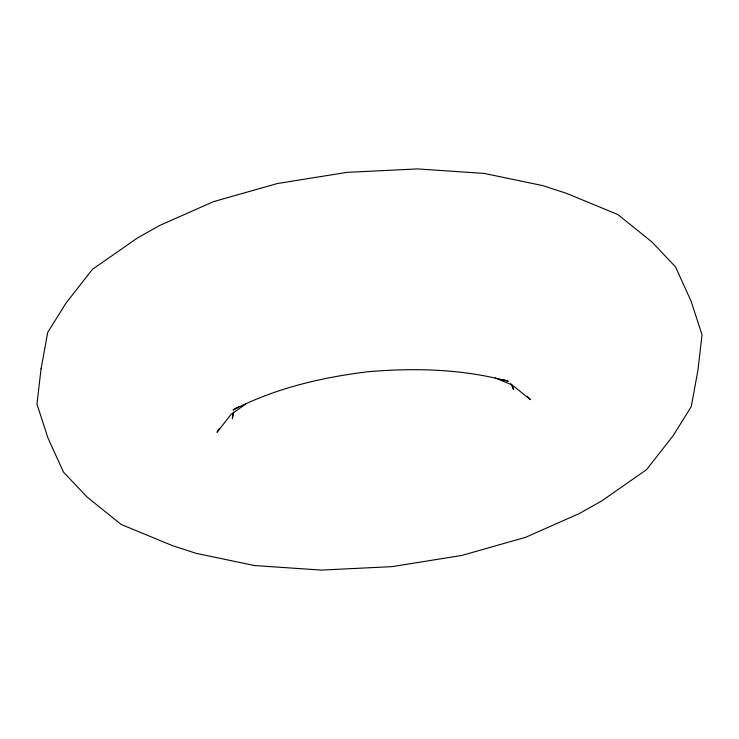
<?xml version="1.0" encoding="UTF-8"?>
<svg xmlns="http://www.w3.org/2000/svg" width="739" height="739" viewBox="0 0 739 739"><rect width="100%" height="100%" fill="white"/><g stroke="black" fill="none" stroke-linecap="round" stroke-linejoin="round"><path stroke-width="1.11" d="M232.896 414.256L232.36 418.837L233.598 412.094M219.428 428.435L216.998 432.333L231.159 414.265L245.939 403.956M239.085 406.57L233.053 409.969C274.945 388.381 321.132 377.481 367.671 371.763C414.708 367.717 462.438 368.946 508.247 381.278L502.871 379.532M495.195 377.971L512.136 384.973L530.399 399.66L527.258 396.344M510.88 383.624L513.559 389.518L512.136 385.148M41.079 368.696L36.95 404.168L48.007 438.051L63.48 472.11L87.017 496.987L121.15 524.45L172.64 545.715L196.297 553.391L254.669 565.566L321.428 570.083L392.049 566.637L461.69 555.46L525.623 537.318L579.487 513.448L601.611 500.996L646.523 469.671L672.998 435.89L691.251 406.662L697.921 370.304L702.05 334.832L690.993 300.949L675.52 266.89L651.983 242.013L617.85 214.55L566.36 193.285L542.703 185.609L484.331 173.434L417.572 168.917L346.951 172.363L277.31 183.54L213.377 201.682L159.513 225.552L137.389 238.004L92.477 269.329L66.002 303.11L47.749 332.338L41.079 368.696"/></g></svg>
